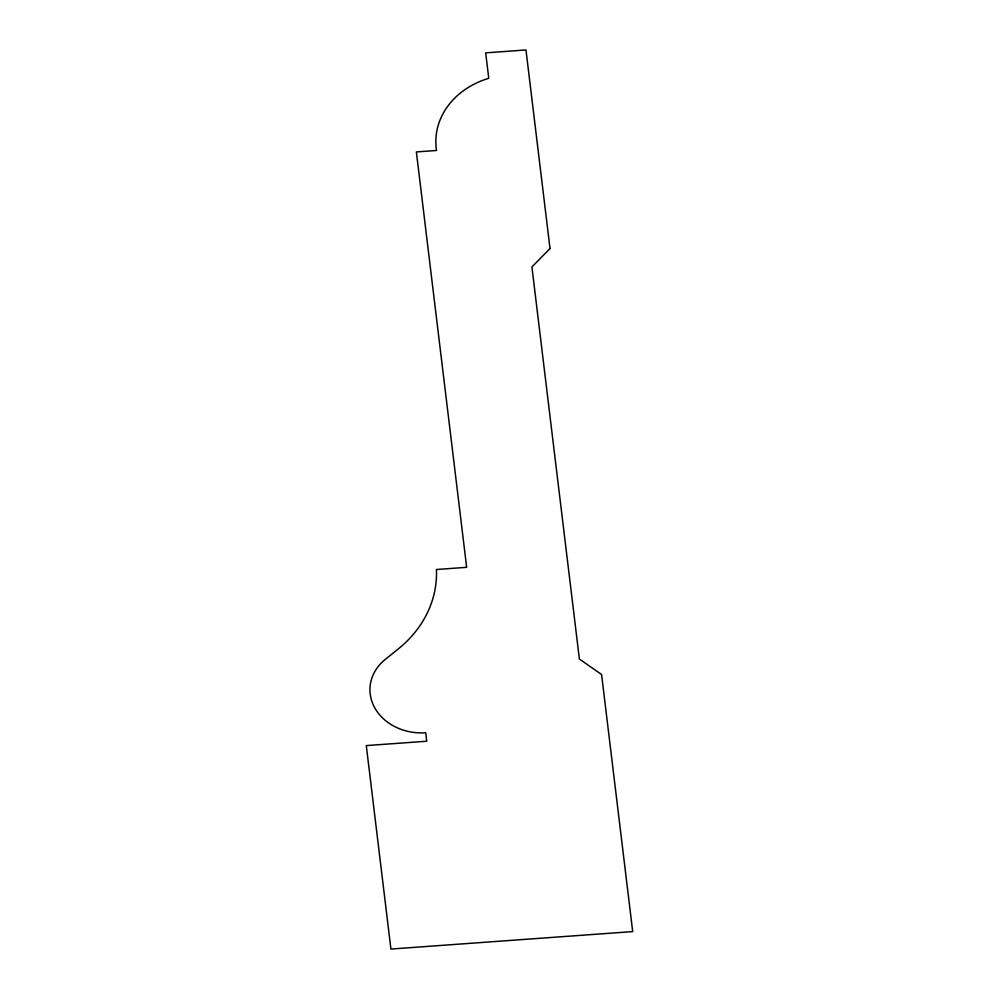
<?xml version="1.0" encoding="UTF-8"?>
<svg xmlns="http://www.w3.org/2000/svg" width="999" height="999" viewBox="0 0 999 999"><rect width="100%" height="100%" fill="white"/><g stroke="black" fill="none" stroke-linecap="round" stroke-linejoin="round"><path stroke-width="1.5" d="M550.012 248.526L531.918 266.945L579.383 659.015L601.585 674.512L632.704 931.592L390.921 949.05L366.296 745.591L426.735 741.233L425.711 732.754A50.649 42.52 2.6 0 1 374.712 707.767A50.649 42.52 2.6 0 1 385.227 659.44L398.326 648.888A126.586 106.281 2.6 0 0 436.438 569.505L466.658 567.32L416.371 151.935L436.526 150.474A81.443 68.382 2.6 0 1 488.761 78.297L485.676 52.86L525.973 49.95L550.012 248.526"/></g></svg>
